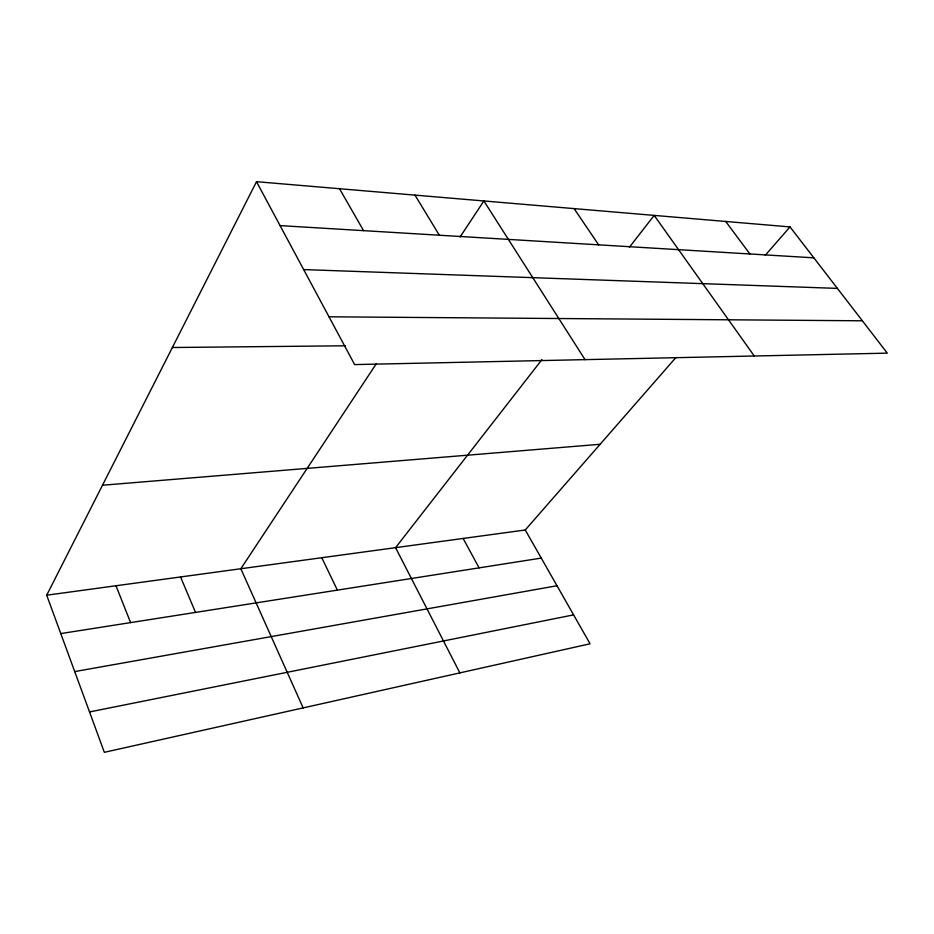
<?xml version="1.0" encoding="UTF-8"?>
<svg xmlns="http://www.w3.org/2000/svg" width="934" height="934" viewBox="0 0 934 934"><rect width="100%" height="100%" fill="white"/><g stroke="black" fill="none" stroke-linecap="round" stroke-linejoin="round"><path stroke-width="1.4" d="M46.7 595.203L525.247 529.987L590.066 643.795L104.339 752.314L46.7 595.203L256.511 181.686L790.024 226.915L887.3 353.145L354.64 364.587L256.511 181.686M376.425 363.571L240.832 568.748L303.141 707.89M460.053 237.026L483.882 200.962L585.034 359.637M541.907 359.648L395.561 547.663L459.867 672.877M629.446 247.183L654.174 215.404L754.275 356.006M525.247 529.987L675.971 357.465M765.25 255.286L790.024 226.915M89.524 711.941L573.593 614.876M74.72 671.581L557.003 585.746M60.78 633.579L541.253 558.1M102.506 485.225L600.118 444.28M172.37 347.518L345.346 345.79M329.002 316.801L862.374 320.794M303.667 269.587L837.401 288.396M280.072 225.608L813.853 257.831M725.718 221.463L749.862 253.966M574.106 208.609L598.624 244.836M414.988 195.124L439.33 235.216M339.521 188.726L363.571 230.651M463.136 538.451L479.095 567.86M321.763 557.715L337.384 590.125M180.554 576.967L195.533 612.412M116.003 585.758L130.585 622.604"/></g></svg>
